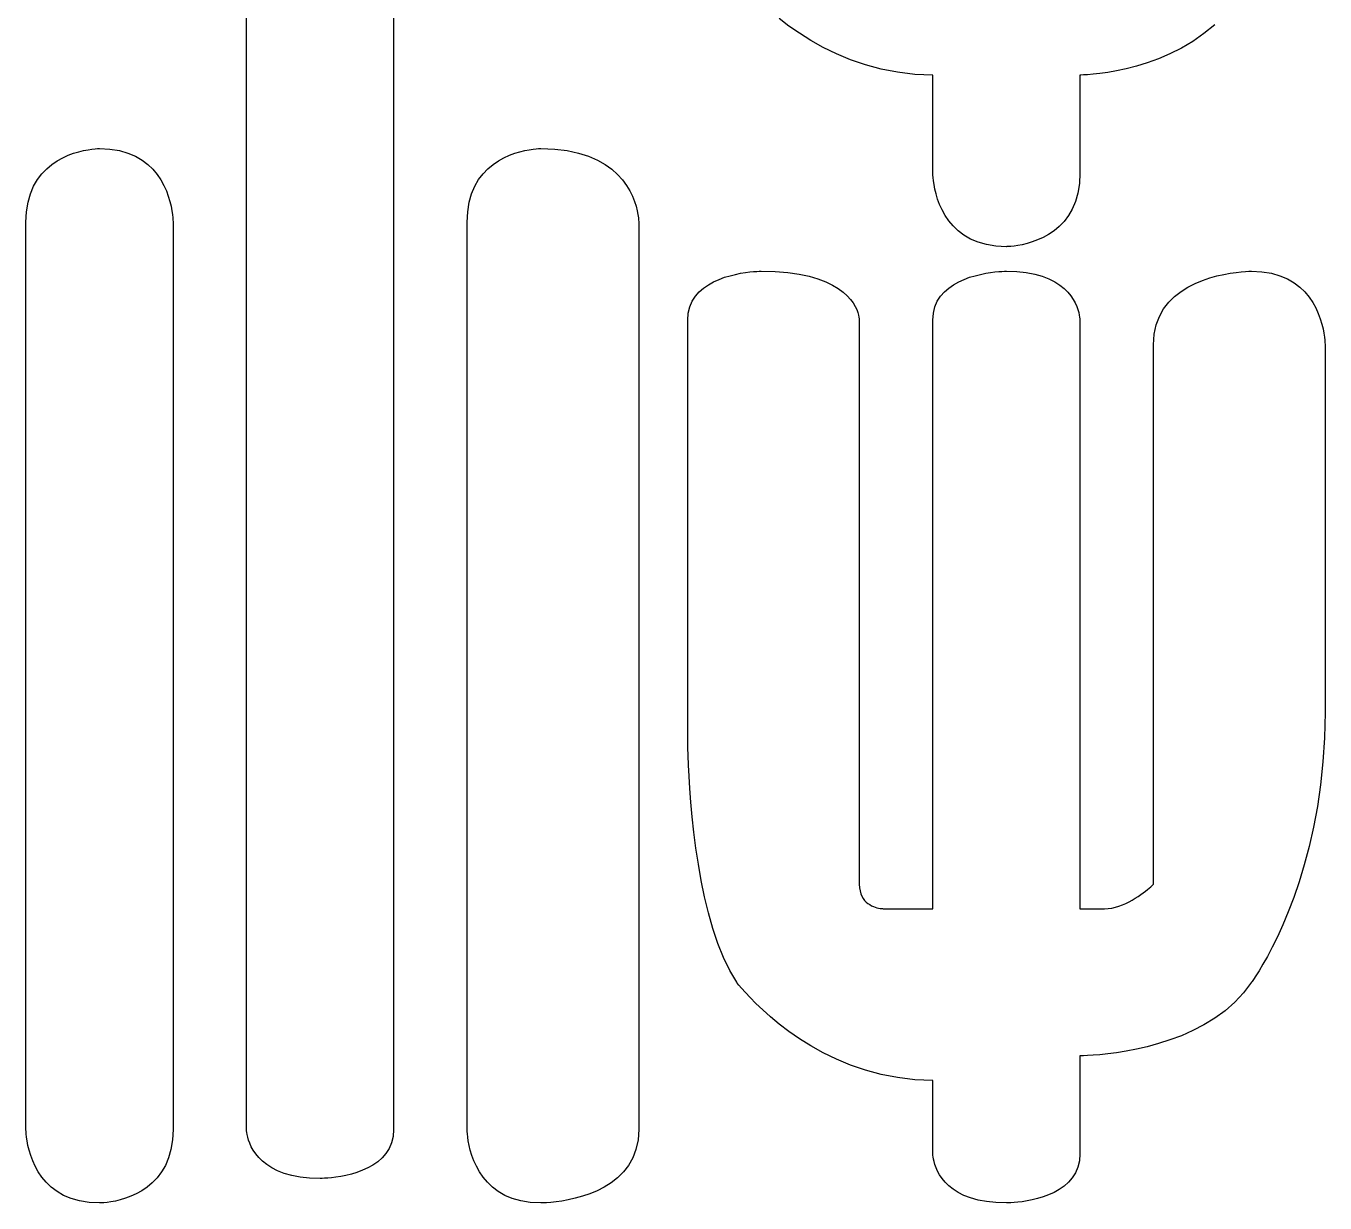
# Model space of a CAD drawing. Extents: x 8 to 213, y -217 to -66.
# Drawn here: x 132.34 to 137.9, y -77.55 to -72.51 of the extents above; entities that cross this region are included whole.
import ezdxf

# ---------------------------------------------------------------- set-up
doc = ezdxf.new("R2010")
doc.units = 0
doc.header["$MEASUREMENT"] = 0

msp = doc.modelspace()

# ---------------------------------------------------------------- linework, layer by layer
for p, q in [((133.283, -77.2333, -55.0162), (133.283, -69.26, -55.0162)), ((133.9125, -69.26, -55.0162), (133.9125, -77.2333, -55.0162)), ((135.6042, -72.5123, -55.0162), (135.5629, -72.4809, -55.0162)), ((135.6494, -72.5436, -55.0162), (135.6042, -72.5123, -55.0162)), ((135.6985, -72.5744, -55.0162), (135.6494, -72.5436, -55.0162)), ((137.3811, -72.5451, -55.0162), (137.3332, -72.5782, -55.0162)), ((137.4274, -72.5072, -55.0162), (137.3811, -72.5451, -55.0162)), ((135.7514, -72.6039, -55.0162), (135.6985, -72.5744, -55.0162)), ((135.8079, -72.6314, -55.0162), (135.7514, -72.6039, -55.0162)), ((137.2844, -72.6068, -55.0162), (137.2352, -72.6314, -55.0162)), ((137.3332, -72.5782, -55.0162), (137.2844, -72.6068, -55.0162)), ((135.8681, -72.6565, -55.0162), (135.8079, -72.6314, -55.0162)), ((135.9318, -72.6784, -55.0162), (135.8681, -72.6565, -55.0162)), ((137.1385, -72.6696, -55.0162), (137.0922, -72.6839, -55.0162)), ((137.1864, -72.6523, -55.0162), (137.1385, -72.6696, -55.0162)), ((137.2352, -72.6314, -55.0162), (137.1864, -72.6523, -55.0162)), ((135.999, -72.6966, -55.0162), (135.9318, -72.6784, -55.0162)), ((136.0696, -72.7103, -55.0162), (135.999, -72.6966, -55.0162)), ((136.1434, -72.7191, -55.0162), (136.0696, -72.7103, -55.0162)), ((136.2205, -72.7221, -55.0162), (136.1434, -72.7191, -55.0162)), ((136.2205, -73.1417, -55.0162), (136.2205, -72.7221, -55.0162)), ((136.2205, -72.7221, -55.0162), (136.2205, -72.7221, -55.0162)), ((136.8538, -72.722, -55.0162), (136.85, -72.7221, -55.0162)), ((136.85, -72.7221, -55.0162), (136.85, -72.7221, -55.0162)), ((136.85, -72.7221, -55.0162), (136.85, -73.1417, -55.0162)), ((136.8649, -72.7217, -55.0162), (136.8538, -72.722, -55.0162)), ((136.8826, -72.7207, -55.0162), (136.8649, -72.7217, -55.0162)), ((136.9062, -72.7187, -55.0162), (136.8826, -72.7207, -55.0162)), ((136.9353, -72.7155, -55.0162), (136.9062, -72.7187, -55.0162)), ((136.969, -72.7108, -55.0162), (136.9353, -72.7155, -55.0162)), ((137.0068, -72.7041, -55.0162), (136.969, -72.7108, -55.0162)), ((137.0481, -72.6952, -55.0162), (137.0068, -72.7041, -55.0162)), ((137.0922, -72.6839, -55.0162), (137.0481, -72.6952, -55.0162)), ((132.5197, -73.0655, -55.0162), (132.5427, -73.057, -55.0162)), ((132.5427, -73.057, -55.0162), (132.5649, -73.0503, -55.0162)), ((132.5649, -73.0503, -55.0162), (132.5856, -73.0453, -55.0162)), ((132.5856, -73.0453, -55.0162), (132.6044, -73.0417, -55.0162)), ((132.6044, -73.0417, -55.0162), (132.6208, -73.0393, -55.0162)), ((132.6208, -73.0393, -55.0162), (132.6344, -73.0379, -55.0162)), ((132.6344, -73.0379, -55.0162), (132.6447, -73.0371, -55.0162)), ((132.6447, -73.0371, -55.0162), (132.6513, -73.0369, -55.0162)), ((132.6513, -73.0369, -55.0162), (132.6535, -73.0368, -55.0162)), ((132.6535, -73.0368, -55.0162), (132.6984, -73.0391, -55.0162)), ((132.6984, -73.0391, -55.0162), (132.7388, -73.0456, -55.0162)), ((132.7388, -73.0456, -55.0162), (132.775, -73.0559, -55.0162)), ((132.775, -73.0559, -55.0162), (132.8071, -73.0696, -55.0162)), ((134.4081, -73.0655, -55.0162), (134.4312, -73.057, -55.0162)), ((134.4312, -73.057, -55.0162), (134.4533, -73.0503, -55.0162)), ((134.4533, -73.0503, -55.0162), (134.474, -73.0453, -55.0162)), ((134.474, -73.0453, -55.0162), (134.4928, -73.0417, -55.0162)), ((134.4928, -73.0417, -55.0162), (134.5092, -73.0393, -55.0162)), ((134.5092, -73.0393, -55.0162), (134.5228, -73.0379, -55.0162)), ((134.5228, -73.0379, -55.0162), (134.5331, -73.0371, -55.0162)), ((134.5331, -73.0371, -55.0162), (134.5397, -73.0369, -55.0162)), ((134.5397, -73.0369, -55.0162), (134.5419, -73.0368, -55.0162)), ((134.5419, -73.0368, -55.0162), (134.6018, -73.0391, -55.0162)), ((134.6018, -73.0391, -55.0162), (134.6557, -73.0456, -55.0162)), ((134.6557, -73.0456, -55.0162), (134.7039, -73.0559, -55.0162)), ((134.7039, -73.0559, -55.0162), (134.7467, -73.0696, -55.0162)), ((132.4275, -73.1233, -55.0162), (132.4496, -73.1048, -55.0162)), ((132.4496, -73.1048, -55.0162), (132.4726, -73.0892, -55.0162)), ((132.4726, -73.0892, -55.0162), (132.4962, -73.0762, -55.0162)), ((132.4962, -73.0762, -55.0162), (132.5197, -73.0655, -55.0162)), ((132.8071, -73.0696, -55.0162), (132.8355, -73.086, -55.0162)), ((132.8355, -73.086, -55.0162), (132.8603, -73.1048, -55.0162)), ((132.8603, -73.1048, -55.0162), (132.8818, -73.1255, -55.0162)), ((134.3159, -73.1233, -55.0162), (134.338, -73.1048, -55.0162)), ((134.338, -73.1048, -55.0162), (134.3611, -73.0892, -55.0162)), ((134.3611, -73.0892, -55.0162), (134.3846, -73.0762, -55.0162)), ((134.3846, -73.0762, -55.0162), (134.4081, -73.0655, -55.0162)), ((134.7467, -73.0696, -55.0162), (134.7846, -73.086, -55.0162)), ((134.7846, -73.086, -55.0162), (134.8177, -73.1048, -55.0162)), ((134.8177, -73.1048, -55.0162), (134.8464, -73.1255, -55.0162)), ((132.3715, -73.198, -55.0162), (132.388, -73.1696, -55.0162)), ((132.388, -73.1696, -55.0162), (132.4068, -73.1448, -55.0162)), ((132.4068, -73.1448, -55.0162), (132.4275, -73.1233, -55.0162)), ((132.8818, -73.1255, -55.0162), (132.9003, -73.1476, -55.0162)), ((132.9003, -73.1476, -55.0162), (132.9159, -73.1707, -55.0162)), ((132.9159, -73.1707, -55.0162), (132.9289, -73.1942, -55.0162)), ((134.2599, -73.198, -55.0162), (134.2764, -73.1696, -55.0162)), ((134.2764, -73.1696, -55.0162), (134.2952, -73.1448, -55.0162)), ((134.2952, -73.1448, -55.0162), (134.3159, -73.1233, -55.0162)), ((134.8464, -73.1255, -55.0162), (134.871, -73.1476, -55.0162)), ((134.871, -73.1476, -55.0162), (134.8918, -73.1707, -55.0162)), ((134.8918, -73.1707, -55.0162), (134.9091, -73.1942, -55.0162)), ((136.2206, -73.144, -55.0162), (136.2205, -73.1417, -55.0162)), ((136.2209, -73.1506, -55.0162), (136.2206, -73.144, -55.0162)), ((136.2216, -73.1609, -55.0162), (136.2209, -73.1506, -55.0162)), ((136.2231, -73.1745, -55.0162), (136.2216, -73.1609, -55.0162)), ((136.85, -73.1417, -55.0162), (136.8477, -73.1866, -55.0162)), ((132.3579, -73.2301, -55.0162), (132.3715, -73.198, -55.0162)), ((132.9289, -73.1942, -55.0162), (132.9396, -73.2177, -55.0162)), ((132.9396, -73.2177, -55.0162), (132.9481, -73.2408, -55.0162)), ((134.2463, -73.2301, -55.0162), (134.2599, -73.198, -55.0162)), ((134.9091, -73.1942, -55.0162), (134.9234, -73.2177, -55.0162)), ((134.9234, -73.2177, -55.0162), (134.9347, -73.2408, -55.0162)), ((136.2255, -73.1909, -55.0162), (136.2231, -73.1745, -55.0162)), ((136.229, -73.2097, -55.0162), (136.2255, -73.1909, -55.0162)), ((136.234, -73.2304, -55.0162), (136.229, -73.2097, -55.0162)), ((136.8412, -73.227, -55.0162), (136.8309, -73.2632, -55.0162)), ((136.8477, -73.1866, -55.0162), (136.8412, -73.227, -55.0162)), ((132.3411, -73.3067, -55.0162), (132.3476, -73.2663, -55.0162)), ((132.3476, -73.2663, -55.0162), (132.3579, -73.2301, -55.0162)), ((132.9481, -73.2408, -55.0162), (132.9548, -73.2629, -55.0162)), ((132.9548, -73.2629, -55.0162), (132.9598, -73.2836, -55.0162)), ((132.9598, -73.2836, -55.0162), (132.9634, -73.3024, -55.0162)), ((134.2295, -73.3067, -55.0162), (134.236, -73.2663, -55.0162)), ((134.236, -73.2663, -55.0162), (134.2463, -73.2301, -55.0162)), ((134.9347, -73.2408, -55.0162), (134.9436, -73.2629, -55.0162)), ((134.9436, -73.2629, -55.0162), (134.9503, -73.2836, -55.0162)), ((134.9503, -73.2836, -55.0162), (134.955, -73.3024, -55.0162)), ((136.2407, -73.2525, -55.0162), (136.234, -73.2304, -55.0162)), ((136.2492, -73.2756, -55.0162), (136.2407, -73.2525, -55.0162)), ((136.2599, -73.2991, -55.0162), (136.2492, -73.2756, -55.0162)), ((136.8309, -73.2632, -55.0162), (136.8173, -73.2953, -55.0162)), ((132.3388, -73.3516, -55.0162), (132.3411, -73.3067, -55.0162)), ((132.9634, -73.3024, -55.0162), (132.9658, -73.3188, -55.0162)), ((132.9658, -73.3188, -55.0162), (132.9672, -73.3324, -55.0162)), ((132.9672, -73.3324, -55.0162), (132.968, -73.3428, -55.0162)), ((134.2272, -73.3516, -55.0162), (134.2295, -73.3067, -55.0162)), ((134.955, -73.3024, -55.0162), (134.9582, -73.3188, -55.0162)), ((134.9582, -73.3188, -55.0162), (134.9602, -73.3324, -55.0162)), ((134.9602, -73.3324, -55.0162), (134.9612, -73.3428, -55.0162)), ((136.2729, -73.3226, -55.0162), (136.2599, -73.2991, -55.0162)), ((136.2885, -73.3457, -55.0162), (136.2729, -73.3226, -55.0162)), ((136.8008, -73.3237, -55.0162), (136.782, -73.3485, -55.0162)), ((136.8173, -73.2953, -55.0162), (136.8008, -73.3237, -55.0162)), ((132.3388, -77.2333, -55.0162), (132.3388, -73.3516, -55.0162)), ((132.3388, -73.3516, -55.0162), (132.3388, -73.3516, -55.0162)), ((132.968, -73.3428, -55.0162), (132.9682, -73.3493, -55.0162)), ((132.9682, -73.3493, -55.0162), (132.9683, -73.3516, -55.0162)), ((132.9683, -73.3516, -55.0162), (132.9683, -77.2333, -55.0162)), ((134.2272, -77.2333, -55.0162), (134.2272, -73.3516, -55.0162)), ((134.2272, -73.3516, -55.0162), (134.2272, -73.3516, -55.0162)), ((134.9612, -73.3428, -55.0162), (134.9615, -73.3493, -55.0162)), ((134.9615, -73.3493, -55.0162), (134.9616, -73.3516, -55.0162)), ((134.9616, -73.3516, -55.0162), (134.9616, -77.2333, -55.0162)), ((136.307, -73.3678, -55.0162), (136.2885, -73.3457, -55.0162)), ((136.3285, -73.3885, -55.0162), (136.307, -73.3678, -55.0162)), ((136.3533, -73.4073, -55.0162), (136.3285, -73.3885, -55.0162)), ((136.7392, -73.3885, -55.0162), (136.7162, -73.4041, -55.0162)), ((136.7613, -73.37, -55.0162), (136.7392, -73.3885, -55.0162)), ((136.782, -73.3485, -55.0162), (136.7613, -73.37, -55.0162)), ((136.3817, -73.4237, -55.0162), (136.3533, -73.4073, -55.0162)), ((136.4138, -73.4374, -55.0162), (136.3817, -73.4237, -55.0162)), ((136.45, -73.4477, -55.0162), (136.4138, -73.4374, -55.0162)), ((136.4904, -73.4542, -55.0162), (136.45, -73.4477, -55.0162)), ((136.5845, -73.4516, -55.0162), (136.568, -73.454, -55.0162)), ((136.6033, -73.448, -55.0162), (136.5845, -73.4516, -55.0162)), ((136.624, -73.443, -55.0162), (136.6033, -73.448, -55.0162)), ((136.6461, -73.4363, -55.0162), (136.624, -73.443, -55.0162)), ((136.6691, -73.4278, -55.0162), (136.6461, -73.4363, -55.0162)), ((136.6926, -73.4171, -55.0162), (136.6691, -73.4278, -55.0162)), ((136.7162, -73.4041, -55.0162), (136.6926, -73.4171, -55.0162)), ((136.5353, -73.4565, -55.0162), (136.4904, -73.4542, -55.0162)), ((136.5376, -73.4564, -55.0162), (136.5353, -73.4565, -55.0162)), ((136.5441, -73.4562, -55.0162), (136.5376, -73.4564, -55.0162)), ((136.5544, -73.4554, -55.0162), (136.5441, -73.4562, -55.0162)), ((136.568, -73.454, -55.0162), (136.5544, -73.4554, -55.0162)), ((135.437, -73.5647, -55.0162), (135.4534, -73.5631, -55.0162)), ((135.4534, -73.5631, -55.0162), (135.467, -73.5621, -55.0162)), ((135.467, -73.5621, -55.0162), (135.4773, -73.5616, -55.0162)), ((135.4773, -73.5616, -55.0162), (135.4839, -73.5614, -55.0162)), ((135.4839, -73.5614, -55.0162), (135.4862, -73.5614, -55.0162)), ((135.4862, -73.5614, -55.0162), (135.546, -73.5629, -55.0162)), ((135.546, -73.5629, -55.0162), (135.5999, -73.5673, -55.0162)), ((136.4861, -73.5647, -55.0162), (136.5025, -73.5631, -55.0162)), ((136.5025, -73.5631, -55.0162), (136.5162, -73.5621, -55.0162)), ((136.5162, -73.5621, -55.0162), (136.5265, -73.5616, -55.0162)), ((136.5265, -73.5616, -55.0162), (136.533, -73.5614, -55.0162)), ((136.533, -73.5614, -55.0162), (136.5353, -73.5614, -55.0162)), ((136.5353, -73.5614, -55.0162), (136.5802, -73.5629, -55.0162)), ((136.5802, -73.5629, -55.0162), (136.6206, -73.5673, -55.0162)), ((137.5408, -73.5639, -55.0162), (137.5589, -73.5625, -55.0162)), ((137.5589, -73.5625, -55.0162), (137.5726, -73.5617, -55.0162)), ((137.5726, -73.5617, -55.0162), (137.5814, -73.5614, -55.0162)), ((137.5814, -73.5614, -55.0162), (137.5844, -73.5614, -55.0162)), ((137.5844, -73.5614, -55.0162), (137.6293, -73.5637, -55.0162)), ((135.2601, -73.619, -55.0162), (135.2822, -73.6067, -55.0162)), ((135.2822, -73.6067, -55.0162), (135.3053, -73.5963, -55.0162)), ((135.3053, -73.5963, -55.0162), (135.3288, -73.5876, -55.0162)), ((135.3288, -73.5876, -55.0162), (135.3523, -73.5805, -55.0162)), ((135.3523, -73.5805, -55.0162), (135.3754, -73.5748, -55.0162)), ((135.3754, -73.5748, -55.0162), (135.3975, -73.5704, -55.0162)), ((135.3975, -73.5704, -55.0162), (135.4182, -73.5671, -55.0162)), ((135.4182, -73.5671, -55.0162), (135.437, -73.5647, -55.0162)), ((135.5999, -73.5673, -55.0162), (135.6481, -73.5741, -55.0162)), ((135.6481, -73.5741, -55.0162), (135.6909, -73.5832, -55.0162)), ((135.6909, -73.5832, -55.0162), (135.7288, -73.5942, -55.0162)), ((135.7288, -73.5942, -55.0162), (135.7619, -73.6067, -55.0162)), ((135.7619, -73.6067, -55.0162), (135.7906, -73.6205, -55.0162)), ((136.3092, -73.619, -55.0162), (136.3313, -73.6067, -55.0162)), ((136.3313, -73.6067, -55.0162), (136.3544, -73.5963, -55.0162)), ((136.3544, -73.5963, -55.0162), (136.3779, -73.5876, -55.0162)), ((136.3779, -73.5876, -55.0162), (136.4014, -73.5805, -55.0162)), ((136.4014, -73.5805, -55.0162), (136.4245, -73.5748, -55.0162)), ((136.4245, -73.5748, -55.0162), (136.4466, -73.5704, -55.0162)), ((136.4466, -73.5704, -55.0162), (136.4673, -73.5671, -55.0162)), ((136.4673, -73.5671, -55.0162), (136.4861, -73.5647, -55.0162)), ((136.6206, -73.5673, -55.0162), (136.6567, -73.5741, -55.0162)), ((136.6567, -73.5741, -55.0162), (136.6889, -73.5832, -55.0162)), ((136.6889, -73.5832, -55.0162), (136.7172, -73.5942, -55.0162)), ((136.7172, -73.5942, -55.0162), (136.7421, -73.6067, -55.0162)), ((136.7421, -73.6067, -55.0162), (136.7636, -73.6205, -55.0162)), ((137.3125, -73.6294, -55.0162), (137.3432, -73.6138, -55.0162)), ((137.3432, -73.6138, -55.0162), (137.3746, -73.6007, -55.0162)), ((137.3746, -73.6007, -55.0162), (137.4059, -73.5901, -55.0162)), ((137.4059, -73.5901, -55.0162), (137.4367, -73.5815, -55.0162)), ((137.4367, -73.5815, -55.0162), (137.4662, -73.5749, -55.0162)), ((137.4662, -73.5749, -55.0162), (137.4938, -73.5699, -55.0162)), ((137.4938, -73.5699, -55.0162), (137.5188, -73.5663, -55.0162)), ((137.5188, -73.5663, -55.0162), (137.5408, -73.5639, -55.0162)), ((137.6293, -73.5637, -55.0162), (137.6697, -73.5702, -55.0162)), ((137.6697, -73.5702, -55.0162), (137.7058, -73.5805, -55.0162)), ((137.7058, -73.5805, -55.0162), (137.738, -73.5941, -55.0162)), ((137.738, -73.5941, -55.0162), (137.7664, -73.6106, -55.0162)), ((137.7664, -73.6106, -55.0162), (137.7912, -73.6294, -55.0162)), ((135.1905, -73.6902, -55.0162), (135.2042, -73.6688, -55.0162)), ((135.2042, -73.6688, -55.0162), (135.2206, -73.6499, -55.0162)), ((135.2206, -73.6499, -55.0162), (135.2394, -73.6334, -55.0162)), ((135.2394, -73.6334, -55.0162), (135.2601, -73.619, -55.0162)), ((135.7906, -73.6205, -55.0162), (135.8152, -73.6352, -55.0162)), ((135.8152, -73.6352, -55.0162), (135.836, -73.6506, -55.0162)), ((135.836, -73.6506, -55.0162), (135.8533, -73.6663, -55.0162)), ((135.8533, -73.6663, -55.0162), (135.8676, -73.682, -55.0162)), ((136.2397, -73.6902, -55.0162), (136.2533, -73.6688, -55.0162)), ((136.2533, -73.6688, -55.0162), (136.2697, -73.6499, -55.0162)), ((136.2697, -73.6499, -55.0162), (136.2885, -73.6334, -55.0162)), ((136.2885, -73.6334, -55.0162), (136.3092, -73.619, -55.0162)), ((136.7636, -73.6205, -55.0162), (136.782, -73.6352, -55.0162)), ((136.782, -73.6352, -55.0162), (136.7976, -73.6506, -55.0162)), ((136.7976, -73.6506, -55.0162), (136.8107, -73.6663, -55.0162)), ((136.8107, -73.6663, -55.0162), (136.8213, -73.682, -55.0162)), ((137.2303, -73.6942, -55.0162), (137.2554, -73.6693, -55.0162)), ((137.2554, -73.6693, -55.0162), (137.283, -73.6478, -55.0162)), ((137.283, -73.6478, -55.0162), (137.3125, -73.6294, -55.0162)), ((137.7912, -73.6294, -55.0162), (137.8127, -73.6501, -55.0162)), ((137.8127, -73.6501, -55.0162), (137.8311, -73.6722, -55.0162)), ((137.8311, -73.6722, -55.0162), (137.8468, -73.6952, -55.0162)), ((135.1737, -73.7413, -55.0162), (135.1802, -73.7144, -55.0162)), ((135.1802, -73.7144, -55.0162), (135.1905, -73.6902, -55.0162)), ((135.8676, -73.682, -55.0162), (135.8789, -73.6974, -55.0162)), ((135.8789, -73.6974, -55.0162), (135.8878, -73.7121, -55.0162)), ((135.8878, -73.7121, -55.0162), (135.8945, -73.7259, -55.0162)), ((135.8945, -73.7259, -55.0162), (135.8992, -73.7384, -55.0162)), ((136.2228, -73.7413, -55.0162), (136.2294, -73.7144, -55.0162)), ((136.2294, -73.7144, -55.0162), (136.2397, -73.6902, -55.0162)), ((136.8213, -73.682, -55.0162), (136.8299, -73.6974, -55.0162)), ((136.8299, -73.6974, -55.0162), (136.8365, -73.7121, -55.0162)), ((136.8365, -73.7121, -55.0162), (136.8415, -73.7259, -55.0162)), ((136.8415, -73.7259, -55.0162), (136.8451, -73.7384, -55.0162)), ((137.1902, -73.7547, -55.0162), (137.2084, -73.7225, -55.0162)), ((137.2084, -73.7225, -55.0162), (137.2303, -73.6942, -55.0162)), ((137.8468, -73.6952, -55.0162), (137.8598, -73.7188, -55.0162)), ((137.8598, -73.7188, -55.0162), (137.8704, -73.7423, -55.0162)), ((135.1714, -73.7712, -55.0162), (135.1737, -73.7413, -55.0162)), ((135.1714, -75.5547, -55.0162), (135.1714, -73.7712, -55.0162)), ((135.8992, -73.7384, -55.0162), (135.9024, -73.7494, -55.0162)), ((135.9024, -73.7494, -55.0162), (135.9044, -73.7585, -55.0162)), ((135.9044, -73.7585, -55.0162), (135.9054, -73.7653, -55.0162)), ((135.9054, -73.7653, -55.0162), (135.9058, -73.7697, -55.0162)), ((135.9058, -73.7697, -55.0162), (135.9058, -73.7712, -55.0162)), ((135.9058, -73.7712, -55.0162), (135.9058, -75.5547, -55.0162)), ((135.9058, -73.7712, -55.0162), (135.9058, -73.7712, -55.0162)), ((136.2205, -73.7712, -55.0162), (136.2228, -73.7413, -55.0162)), ((136.2205, -76.2891, -55.0162), (136.2205, -73.7712, -55.0162)), ((136.8451, -73.7384, -55.0162), (136.8475, -73.7494, -55.0162)), ((136.8475, -73.7494, -55.0162), (136.8489, -73.7585, -55.0162)), ((136.8489, -73.7585, -55.0162), (136.8497, -73.7653, -55.0162)), ((136.8497, -73.7653, -55.0162), (136.85, -73.7697, -55.0162)), ((136.85, -73.7697, -55.0162), (136.85, -73.7712, -55.0162)), ((136.85, -73.7712, -55.0162), (136.85, -76.2891, -55.0162)), ((137.1765, -73.7908, -55.0162), (137.1902, -73.7547, -55.0162)), ((137.8704, -73.7423, -55.0162), (137.879, -73.7653, -55.0162)), ((137.879, -73.7653, -55.0162), (137.8856, -73.7874, -55.0162)), ((137.1647, -73.8761, -55.0162), (137.1678, -73.8312, -55.0162)), ((137.1678, -73.8312, -55.0162), (137.1765, -73.7908, -55.0162)), ((137.8856, -73.7874, -55.0162), (137.8906, -73.8081, -55.0162)), ((137.8906, -73.8081, -55.0162), (137.8942, -73.8269, -55.0162)), ((137.8942, -73.8269, -55.0162), (137.8966, -73.8434, -55.0162)), ((137.1647, -75.5547, -55.0162), (137.1647, -73.8761, -55.0162)), ((137.8966, -73.8434, -55.0162), (137.8981, -73.857, -55.0162)), ((137.8981, -73.857, -55.0162), (137.8988, -73.8673, -55.0162)), ((137.8988, -73.8673, -55.0162), (137.8991, -73.8738, -55.0162)), ((137.8991, -73.8738, -55.0162), (137.8991, -73.8761, -55.0162)), ((137.8991, -73.8761, -55.0162), (137.8991, -75.4498, -55.0162)), ((137.8991, -75.4498, -55.0162), (137.8968, -75.5576, -55.0162)), ((135.1714, -75.5601, -55.0162), (135.1714, -75.5547, -55.0162)), ((135.1716, -75.5756, -55.0162), (135.1714, -75.5601, -55.0162)), ((135.9058, -75.5547, -55.0162), (135.9058, -75.6161, -55.0162)), ((137.1647, -75.5578, -55.0162), (137.1647, -75.5547, -55.0162)), ((137.1647, -75.5667, -55.0162), (137.1647, -75.5578, -55.0162)), ((137.8968, -75.5576, -55.0162), (137.8903, -75.6606, -55.0162)), ((135.1721, -75.6004, -55.0162), (135.1716, -75.5756, -55.0162)), ((135.1731, -75.6336, -55.0162), (135.1721, -75.6004, -55.0162)), ((135.9058, -75.6161, -55.0162), (135.9058, -75.6743, -55.0162)), ((137.1647, -75.5809, -55.0162), (137.1647, -75.5667, -55.0162)), ((137.1647, -75.6, -55.0162), (137.1647, -75.5809, -55.0162)), ((137.1647, -75.6236, -55.0162), (137.1647, -75.6, -55.0162)), ((135.1747, -75.6744, -55.0162), (135.1731, -75.6336, -55.0162)), ((135.1771, -75.7218, -55.0162), (135.1747, -75.6744, -55.0162)), ((135.9058, -75.6743, -55.0162), (135.9058, -75.7294, -55.0162)), ((137.1647, -75.651, -55.0162), (137.1647, -75.6236, -55.0162)), ((137.1647, -75.6819, -55.0162), (137.1647, -75.651, -55.0162)), ((137.8903, -75.6606, -55.0162), (137.88, -75.7587, -55.0162)), ((135.1804, -75.7751, -55.0162), (135.1771, -75.7218, -55.0162)), ((135.9058, -75.7294, -55.0162), (135.9058, -75.7813, -55.0162)), ((137.1647, -75.7159, -55.0162), (137.1647, -75.6819, -55.0162)), ((137.1647, -75.7523, -55.0162), (137.1647, -75.7159, -55.0162)), ((135.1848, -75.8334, -55.0162), (135.1804, -75.7751, -55.0162)), ((135.9058, -75.7813, -55.0162), (135.9058, -75.8301, -55.0162)), ((137.1647, -75.7908, -55.0162), (137.1647, -75.7523, -55.0162)), ((137.88, -75.7587, -55.0162), (137.8664, -75.8518, -55.0162)), ((135.1905, -75.8957, -55.0162), (135.1848, -75.8334, -55.0162)), ((135.9058, -75.8301, -55.0162), (135.9058, -75.8757, -55.0162)), ((137.1647, -75.8308, -55.0162), (137.1647, -75.7908, -55.0162)), ((137.1647, -75.872, -55.0162), (137.1647, -75.8308, -55.0162)), ((135.1976, -75.9612, -55.0162), (135.1905, -75.8957, -55.0162)), ((135.9058, -75.8757, -55.0162), (135.9058, -75.9182, -55.0162)), ((137.1647, -75.9137, -55.0162), (137.1647, -75.872, -55.0162)), ((137.8664, -75.8518, -55.0162), (137.85, -75.9399, -55.0162)), ((135.9058, -75.9182, -55.0162), (135.9058, -75.9576, -55.0162)), ((137.1647, -75.9557, -55.0162), (137.1647, -75.9137, -55.0162)), ((137.85, -75.9399, -55.0162), (137.8311, -76.0229, -55.0162)), ((135.2063, -76.0292, -55.0162), (135.1976, -75.9612, -55.0162)), ((135.9058, -75.9576, -55.0162), (135.9058, -75.9938, -55.0162)), ((135.9058, -75.9938, -55.0162), (135.9058, -76.0268, -55.0162)), ((137.1647, -75.9973, -55.0162), (137.1647, -75.9557, -55.0162)), ((137.1647, -76.0381, -55.0162), (137.1647, -75.9973, -55.0162)), ((135.2167, -76.0986, -55.0162), (135.2063, -76.0292, -55.0162)), ((135.9058, -76.0268, -55.0162), (135.9058, -76.0567, -55.0162)), ((135.9058, -76.0567, -55.0162), (135.9058, -76.0835, -55.0162)), ((137.1647, -76.0777, -55.0162), (137.1647, -76.0381, -55.0162)), ((137.8311, -76.0229, -55.0162), (137.8105, -76.1007, -55.0162)), ((135.229, -76.1686, -55.0162), (135.2167, -76.0986, -55.0162)), ((135.9058, -76.0835, -55.0162), (135.9058, -76.1071, -55.0162)), ((135.9058, -76.1071, -55.0162), (135.9058, -76.1275, -55.0162)), ((137.1647, -76.1156, -55.0162), (137.1647, -76.0777, -55.0162)), ((137.1647, -76.1512, -55.0162), (137.1647, -76.1156, -55.0162)), ((137.8105, -76.1007, -55.0162), (137.7883, -76.1733, -55.0162)), ((135.2434, -76.2384, -55.0162), (135.229, -76.1686, -55.0162)), ((135.9058, -76.1275, -55.0162), (135.9058, -76.1448, -55.0162)), ((135.9058, -76.1448, -55.0162), (135.9058, -76.159, -55.0162)), ((135.9058, -76.159, -55.0162), (135.9058, -76.17, -55.0162)), ((135.9058, -76.17, -55.0162), (135.9058, -76.1779, -55.0162)), ((137.1647, -76.1842, -55.0162), (137.1647, -76.1512, -55.0162)), ((137.7883, -76.1733, -55.0162), (137.7653, -76.2405, -55.0162)), ((135.9058, -76.1779, -55.0162), (135.9058, -76.1826, -55.0162)), ((135.9058, -76.1826, -55.0162), (135.9058, -76.1842, -55.0162)), ((135.9058, -76.1842, -55.0162), (135.9066, -76.1991, -55.0162)), ((135.9066, -76.1991, -55.0162), (135.9087, -76.2126, -55.0162)), ((135.9087, -76.2126, -55.0162), (135.9122, -76.2247, -55.0162)), ((135.9122, -76.2247, -55.0162), (135.9167, -76.2354, -55.0162)), ((137.0992, -76.2366, -55.0162), (137.1106, -76.2288, -55.0162)), ((137.1106, -76.2288, -55.0162), (137.1211, -76.2211, -55.0162)), ((137.1211, -76.2211, -55.0162), (137.1307, -76.2137, -55.0162)), ((137.1307, -76.2137, -55.0162), (137.1393, -76.2068, -55.0162)), ((137.1393, -76.2068, -55.0162), (137.1467, -76.2006, -55.0162)), ((137.1467, -76.2006, -55.0162), (137.153, -76.1951, -55.0162)), ((137.153, -76.1951, -55.0162), (137.158, -76.1906, -55.0162)), ((137.158, -76.1906, -55.0162), (137.1617, -76.1871, -55.0162)), ((137.1617, -76.1871, -55.0162), (137.164, -76.1849, -55.0162)), ((137.164, -76.1849, -55.0162), (137.1647, -76.1842, -55.0162)), ((135.2599, -76.3071, -55.0162), (135.2434, -76.2384, -55.0162)), ((135.9167, -76.2354, -55.0162), (135.9222, -76.2448, -55.0162)), ((135.9222, -76.2448, -55.0162), (135.9285, -76.2531, -55.0162)), ((135.9285, -76.2531, -55.0162), (135.9354, -76.2603, -55.0162)), ((135.9354, -76.2603, -55.0162), (135.9427, -76.2664, -55.0162)), ((135.9427, -76.2664, -55.0162), (135.9504, -76.2716, -55.0162)), ((135.9504, -76.2716, -55.0162), (135.9583, -76.276, -55.0162)), ((135.9583, -76.276, -55.0162), (135.9661, -76.2795, -55.0162)), ((135.9661, -76.2795, -55.0162), (135.9738, -76.2824, -55.0162)), ((135.9738, -76.2824, -55.0162), (135.9812, -76.2846, -55.0162)), ((135.9812, -76.2846, -55.0162), (135.9881, -76.2863, -55.0162)), ((135.9881, -76.2863, -55.0162), (135.9943, -76.2875, -55.0162)), ((135.9943, -76.2875, -55.0162), (135.9998, -76.2883, -55.0162)), ((136.9706, -76.2883, -55.0162), (136.9863, -76.2862, -55.0162)), ((136.9863, -76.2862, -55.0162), (137.0018, -76.2827, -55.0162)), ((137.0018, -76.2827, -55.0162), (137.017, -76.2782, -55.0162)), ((137.017, -76.2782, -55.0162), (137.032, -76.2727, -55.0162)), ((137.032, -76.2727, -55.0162), (137.0465, -76.2664, -55.0162)), ((137.0465, -76.2664, -55.0162), (137.0606, -76.2595, -55.0162)), ((137.0606, -76.2595, -55.0162), (137.0741, -76.2522, -55.0162)), ((137.0741, -76.2522, -55.0162), (137.087, -76.2445, -55.0162)), ((137.087, -76.2445, -55.0162), (137.0992, -76.2366, -55.0162)), ((137.7653, -76.2405, -55.0162), (137.7418, -76.3022, -55.0162)), ((135.2789, -76.3739, -55.0162), (135.2599, -76.3071, -55.0162)), ((135.9998, -76.2883, -55.0162), (136.0043, -76.2887, -55.0162)), ((136.0043, -76.2887, -55.0162), (136.0078, -76.289, -55.0162)), ((136.0078, -76.289, -55.0162), (136.01, -76.2891, -55.0162)), ((136.01, -76.2891, -55.0162), (136.0107, -76.2891, -55.0162)), ((136.0107, -76.2891, -55.0162), (136.2205, -76.2891, -55.0162)), ((136.85, -76.2891, -55.0162), (136.9549, -76.2891, -55.0162)), ((136.9549, -76.2891, -55.0162), (136.9706, -76.2883, -55.0162)), ((137.7418, -76.3022, -55.0162), (137.7182, -76.3585, -55.0162)), ((135.3003, -76.4378, -55.0162), (135.2789, -76.3739, -55.0162)), ((137.7182, -76.3585, -55.0162), (137.6952, -76.4091, -55.0162)), ((135.3244, -76.498, -55.0162), (135.3003, -76.4378, -55.0162)), ((137.6731, -76.4541, -55.0162), (137.6524, -76.4934, -55.0162)), ((137.6952, -76.4091, -55.0162), (137.6731, -76.4541, -55.0162)), ((135.3513, -76.5536, -55.0162), (135.3244, -76.498, -55.0162)), ((137.6524, -76.4934, -55.0162), (137.6336, -76.5268, -55.0162)), ((135.3812, -76.6038, -55.0162), (135.3513, -76.5536, -55.0162)), ((137.6171, -76.5543, -55.0162), (137.6035, -76.5759, -55.0162)), ((137.6336, -76.5268, -55.0162), (137.6171, -76.5543, -55.0162)), ((135.3836, -76.6069, -55.0162), (135.3812, -76.6038, -55.0162)), ((135.3906, -76.6156, -55.0162), (135.3836, -76.6069, -55.0162)), ((135.4021, -76.6293, -55.0162), (135.3906, -76.6156, -55.0162)), ((137.5844, -76.6038, -55.0162), (137.5507, -76.6487, -55.0162)), ((137.5867, -76.6007, -55.0162), (137.5844, -76.6038, -55.0162)), ((137.5932, -76.5913, -55.0162), (137.5867, -76.6007, -55.0162)), ((137.6035, -76.5759, -55.0162), (137.5932, -76.5913, -55.0162)), ((135.4182, -76.6475, -55.0162), (135.4021, -76.6293, -55.0162)), ((135.4386, -76.6694, -55.0162), (135.4182, -76.6475, -55.0162)), ((135.4634, -76.6945, -55.0162), (135.4386, -76.6694, -55.0162)), ((137.5507, -76.6487, -55.0162), (137.5128, -76.6891, -55.0162)), ((135.4924, -76.7221, -55.0162), (135.4634, -76.6945, -55.0162)), ((135.5256, -76.7515, -55.0162), (135.4924, -76.7221, -55.0162)), ((137.4716, -76.7253, -55.0162), (137.4274, -76.7574, -55.0162)), ((137.5128, -76.6891, -55.0162), (137.4716, -76.7253, -55.0162)), ((135.5629, -76.7823, -55.0162), (135.5256, -76.7515, -55.0162)), ((135.6042, -76.8137, -55.0162), (135.5629, -76.7823, -55.0162)), ((137.3811, -76.7858, -55.0162), (137.3332, -76.8106, -55.0162)), ((137.4274, -76.7574, -55.0162), (137.3811, -76.7858, -55.0162)), ((135.6494, -76.845, -55.0162), (135.6042, -76.8137, -55.0162)), ((137.2844, -76.8321, -55.0162), (137.2352, -76.8506, -55.0162)), ((137.3332, -76.8106, -55.0162), (137.2844, -76.8321, -55.0162)), ((135.6985, -76.8758, -55.0162), (135.6494, -76.845, -55.0162)), ((135.7514, -76.9052, -55.0162), (135.6985, -76.8758, -55.0162)), ((137.0481, -76.8984, -55.0162), (137.0068, -76.9051, -55.0162)), ((137.0922, -76.8899, -55.0162), (137.0481, -76.8984, -55.0162)), ((137.1385, -76.8792, -55.0162), (137.0922, -76.8899, -55.0162)), ((137.1864, -76.8662, -55.0162), (137.1385, -76.8792, -55.0162)), ((137.2352, -76.8506, -55.0162), (137.1864, -76.8662, -55.0162)), ((135.8079, -76.9328, -55.0162), (135.7514, -76.9052, -55.0162)), ((135.8681, -76.9579, -55.0162), (135.8079, -76.9328, -55.0162)), ((136.8538, -76.9185, -55.0162), (136.85, -76.9186, -55.0162)), ((136.85, -76.9186, -55.0162), (136.85, -76.9186, -55.0162)), ((136.85, -76.9186, -55.0162), (136.85, -77.3382, -55.0162)), ((136.8649, -76.9183, -55.0162), (136.8538, -76.9185, -55.0162)), ((136.8826, -76.9175, -55.0162), (136.8649, -76.9183, -55.0162)), ((136.9062, -76.9161, -55.0162), (136.8826, -76.9175, -55.0162)), ((136.9353, -76.9136, -55.0162), (136.9062, -76.9161, -55.0162)), ((136.969, -76.9101, -55.0162), (136.9353, -76.9136, -55.0162)), ((137.0068, -76.9051, -55.0162), (136.969, -76.9101, -55.0162)), ((135.9318, -76.9798, -55.0162), (135.8681, -76.9579, -55.0162)), ((135.999, -76.998, -55.0162), (135.9318, -76.9798, -55.0162)), ((136.0696, -77.0117, -55.0162), (135.999, -76.998, -55.0162)), ((136.1434, -77.0204, -55.0162), (136.0696, -77.0117, -55.0162)), ((136.2205, -77.0235, -55.0162), (136.1434, -77.0204, -55.0162)), ((136.2205, -77.3382, -55.0162), (136.2205, -77.0235, -55.0162)), ((136.2205, -77.0235, -55.0162), (136.2205, -77.0235, -55.0162)), ((132.3388, -77.2356, -55.0162), (132.3388, -77.2333, -55.0162)), ((132.3391, -77.2421, -55.0162), (132.3388, -77.2356, -55.0162)), ((132.3399, -77.2524, -55.0162), (132.3391, -77.2421, -55.0162)), ((132.3413, -77.266, -55.0162), (132.3399, -77.2524, -55.0162)), ((132.3437, -77.2825, -55.0162), (132.3413, -77.266, -55.0162)), ((132.3473, -77.3013, -55.0162), (132.3437, -77.2825, -55.0162)), ((132.966, -77.2782, -55.0162), (132.9595, -77.3186, -55.0162)), ((132.9683, -77.2333, -55.0162), (132.966, -77.2782, -55.0162)), ((133.283, -77.2348, -55.0162), (133.283, -77.2333, -55.0162)), ((133.2833, -77.2392, -55.0162), (133.283, -77.2348, -55.0162)), ((133.2841, -77.2461, -55.0162), (133.2833, -77.2392, -55.0162)), ((133.2855, -77.2551, -55.0162), (133.2841, -77.2461, -55.0162)), ((133.2879, -77.2661, -55.0162), (133.2855, -77.2551, -55.0162)), ((133.2915, -77.2786, -55.0162), (133.2879, -77.2661, -55.0162)), ((133.2965, -77.2924, -55.0162), (133.2915, -77.2786, -55.0162)), ((133.9102, -77.2632, -55.0162), (133.9037, -77.2902, -55.0162)), ((133.9125, -77.2333, -55.0162), (133.9102, -77.2632, -55.0162)), ((134.2273, -77.2356, -55.0162), (134.2272, -77.2333, -55.0162)), ((134.2275, -77.2421, -55.0162), (134.2273, -77.2356, -55.0162)), ((134.2283, -77.2524, -55.0162), (134.2275, -77.2421, -55.0162)), ((134.2297, -77.266, -55.0162), (134.2283, -77.2524, -55.0162)), ((134.2321, -77.2825, -55.0162), (134.2297, -77.266, -55.0162)), ((134.2357, -77.3013, -55.0162), (134.2321, -77.2825, -55.0162)), ((134.9586, -77.2782, -55.0162), (134.9498, -77.3186, -55.0162)), ((134.9616, -77.2333, -55.0162), (134.9586, -77.2782, -55.0162)), ((132.3523, -77.322, -55.0162), (132.3473, -77.3013, -55.0162)), ((132.3589, -77.3441, -55.0162), (132.3523, -77.322, -55.0162)), ((132.3675, -77.3671, -55.0162), (132.3589, -77.3441, -55.0162)), ((132.9595, -77.3186, -55.0162), (132.9492, -77.3548, -55.0162)), ((133.3031, -77.3072, -55.0162), (133.2965, -77.2924, -55.0162)), ((133.3117, -77.3225, -55.0162), (133.3031, -77.3072, -55.0162)), ((133.3223, -77.3382, -55.0162), (133.3117, -77.3225, -55.0162)), ((133.3354, -77.3539, -55.0162), (133.3223, -77.3382, -55.0162)), ((133.8797, -77.3357, -55.0162), (133.8633, -77.3546, -55.0162)), ((133.8934, -77.3143, -55.0162), (133.8797, -77.3357, -55.0162)), ((133.9037, -77.2902, -55.0162), (133.8934, -77.3143, -55.0162)), ((134.2407, -77.322, -55.0162), (134.2357, -77.3013, -55.0162)), ((134.2474, -77.3441, -55.0162), (134.2407, -77.322, -55.0162)), ((134.2559, -77.3671, -55.0162), (134.2474, -77.3441, -55.0162)), ((134.9498, -77.3186, -55.0162), (134.9361, -77.3548, -55.0162)), ((136.2206, -77.3397, -55.0162), (136.2205, -77.3382, -55.0162)), ((136.2209, -77.3441, -55.0162), (136.2206, -77.3397, -55.0162)), ((136.2216, -77.351, -55.0162), (136.2209, -77.3441, -55.0162)), ((136.85, -77.3382, -55.0162), (136.8477, -77.3681, -55.0162)), ((132.3781, -77.3907, -55.0162), (132.3675, -77.3671, -55.0162)), ((132.3912, -77.4142, -55.0162), (132.3781, -77.3907, -55.0162)), ((132.9355, -77.3869, -55.0162), (132.9191, -77.4153, -55.0162)), ((132.9492, -77.3548, -55.0162), (132.9355, -77.3869, -55.0162)), ((133.351, -77.3693, -55.0162), (133.3354, -77.3539, -55.0162)), ((133.3694, -77.384, -55.0162), (133.351, -77.3693, -55.0162)), ((133.391, -77.3978, -55.0162), (133.3694, -77.384, -55.0162)), ((133.4158, -77.4103, -55.0162), (133.391, -77.3978, -55.0162)), ((133.8017, -77.3978, -55.0162), (133.7786, -77.4082, -55.0162)), ((133.8238, -77.3855, -55.0162), (133.8017, -77.3978, -55.0162)), ((133.8445, -77.3712, -55.0162), (133.8238, -77.3855, -55.0162)), ((133.8633, -77.3546, -55.0162), (133.8445, -77.3712, -55.0162)), ((134.2666, -77.3907, -55.0162), (134.2559, -77.3671, -55.0162)), ((134.2796, -77.4142, -55.0162), (134.2666, -77.3907, -55.0162)), ((134.918, -77.3869, -55.0162), (134.896, -77.4153, -55.0162)), ((134.9361, -77.3548, -55.0162), (134.918, -77.3869, -55.0162)), ((136.2231, -77.36, -55.0162), (136.2216, -77.351, -55.0162)), ((136.2255, -77.371, -55.0162), (136.2231, -77.36, -55.0162)), ((136.229, -77.3835, -55.0162), (136.2255, -77.371, -55.0162)), ((136.234, -77.3973, -55.0162), (136.229, -77.3835, -55.0162)), ((136.2407, -77.4121, -55.0162), (136.234, -77.3973, -55.0162)), ((136.8412, -77.3951, -55.0162), (136.8309, -77.4192, -55.0162)), ((136.8477, -77.3681, -55.0162), (136.8412, -77.3951, -55.0162)), ((132.4068, -77.4373, -55.0162), (132.3912, -77.4142, -55.0162)), ((132.4252, -77.4594, -55.0162), (132.4068, -77.4373, -55.0162)), ((132.9003, -77.4401, -55.0162), (132.8796, -77.4616, -55.0162)), ((132.9191, -77.4153, -55.0162), (132.9003, -77.4401, -55.0162)), ((133.4442, -77.4213, -55.0162), (133.4158, -77.4103, -55.0162)), ((133.4763, -77.4304, -55.0162), (133.4442, -77.4213, -55.0162)), ((133.5124, -77.4373, -55.0162), (133.4763, -77.4304, -55.0162)), ((133.5529, -77.4416, -55.0162), (133.5124, -77.4373, -55.0162)), ((133.5977, -77.4431, -55.0162), (133.5529, -77.4416, -55.0162)), ((133.6, -77.4431, -55.0162), (133.5977, -77.4431, -55.0162)), ((133.6066, -77.4429, -55.0162), (133.6, -77.4431, -55.0162)), ((133.6169, -77.4424, -55.0162), (133.6066, -77.4429, -55.0162)), ((133.6305, -77.4415, -55.0162), (133.6169, -77.4424, -55.0162)), ((133.6469, -77.4398, -55.0162), (133.6305, -77.4415, -55.0162)), ((133.6657, -77.4375, -55.0162), (133.6469, -77.4398, -55.0162)), ((133.6864, -77.4341, -55.0162), (133.6657, -77.4375, -55.0162)), ((133.7085, -77.4297, -55.0162), (133.6864, -77.4341, -55.0162)), ((133.7316, -77.424, -55.0162), (133.7085, -77.4297, -55.0162)), ((133.7551, -77.4169, -55.0162), (133.7316, -77.424, -55.0162)), ((133.7786, -77.4082, -55.0162), (133.7551, -77.4169, -55.0162)), ((134.2952, -77.4373, -55.0162), (134.2796, -77.4142, -55.0162)), ((134.3136, -77.4594, -55.0162), (134.2952, -77.4373, -55.0162)), ((134.871, -77.4401, -55.0162), (134.8434, -77.4616, -55.0162)), ((134.896, -77.4153, -55.0162), (134.871, -77.4401, -55.0162)), ((136.2492, -77.4274, -55.0162), (136.2407, -77.4121, -55.0162)), ((136.2599, -77.4431, -55.0162), (136.2492, -77.4274, -55.0162)), ((136.2729, -77.4588, -55.0162), (136.2599, -77.4431, -55.0162)), ((136.8173, -77.4406, -55.0162), (136.8008, -77.4595, -55.0162)), ((136.8309, -77.4192, -55.0162), (136.8173, -77.4406, -55.0162)), ((132.4468, -77.4801, -55.0162), (132.4252, -77.4594, -55.0162)), ((132.4716, -77.4989, -55.0162), (132.4468, -77.4801, -55.0162)), ((132.4999, -77.5153, -55.0162), (132.4716, -77.4989, -55.0162)), ((132.8109, -77.5087, -55.0162), (132.7874, -77.5194, -55.0162)), ((132.8344, -77.4957, -55.0162), (132.8109, -77.5087, -55.0162)), ((132.8575, -77.4801, -55.0162), (132.8344, -77.4957, -55.0162)), ((132.8796, -77.4616, -55.0162), (132.8575, -77.4801, -55.0162)), ((134.3352, -77.4801, -55.0162), (134.3136, -77.4594, -55.0162)), ((134.36, -77.4989, -55.0162), (134.3352, -77.4801, -55.0162)), ((134.3884, -77.5153, -55.0162), (134.36, -77.4989, -55.0162)), ((134.7518, -77.5087, -55.0162), (134.7204, -77.5194, -55.0162)), ((134.7831, -77.4957, -55.0162), (134.7518, -77.5087, -55.0162)), ((134.8139, -77.4801, -55.0162), (134.7831, -77.4957, -55.0162)), ((134.8434, -77.4616, -55.0162), (134.8139, -77.4801, -55.0162)), ((136.2885, -77.4742, -55.0162), (136.2729, -77.4588, -55.0162)), ((136.307, -77.4889, -55.0162), (136.2885, -77.4742, -55.0162)), ((136.3285, -77.5027, -55.0162), (136.307, -77.4889, -55.0162)), ((136.3533, -77.5153, -55.0162), (136.3285, -77.5027, -55.0162)), ((136.7392, -77.5027, -55.0162), (136.7162, -77.5131, -55.0162)), ((136.7613, -77.4904, -55.0162), (136.7392, -77.5027, -55.0162)), ((136.782, -77.4761, -55.0162), (136.7613, -77.4904, -55.0162)), ((136.8008, -77.4595, -55.0162), (136.782, -77.4761, -55.0162)), ((132.5321, -77.5289, -55.0162), (132.4999, -77.5153, -55.0162)), ((132.5682, -77.5392, -55.0162), (132.5321, -77.5289, -55.0162)), ((132.6086, -77.5458, -55.0162), (132.5682, -77.5392, -55.0162)), ((132.6535, -77.548, -55.0162), (132.6086, -77.5458, -55.0162)), ((132.6558, -77.548, -55.0162), (132.6535, -77.548, -55.0162)), ((132.6623, -77.5477, -55.0162), (132.6558, -77.548, -55.0162)), ((132.6727, -77.547, -55.0162), (132.6623, -77.5477, -55.0162)), ((132.6863, -77.5455, -55.0162), (132.6727, -77.547, -55.0162)), ((132.7027, -77.5431, -55.0162), (132.6863, -77.5455, -55.0162)), ((132.7215, -77.5395, -55.0162), (132.7027, -77.5431, -55.0162)), ((132.7422, -77.5345, -55.0162), (132.7215, -77.5395, -55.0162)), ((132.7643, -77.5279, -55.0162), (132.7422, -77.5345, -55.0162)), ((132.7874, -77.5194, -55.0162), (132.7643, -77.5279, -55.0162)), ((134.4205, -77.5289, -55.0162), (134.3884, -77.5153, -55.0162)), ((134.4567, -77.5392, -55.0162), (134.4205, -77.5289, -55.0162)), ((134.4971, -77.5458, -55.0162), (134.4567, -77.5392, -55.0162)), ((134.5419, -77.548, -55.0162), (134.4971, -77.5458, -55.0162)), ((134.545, -77.548, -55.0162), (134.5419, -77.548, -55.0162)), ((134.5537, -77.5477, -55.0162), (134.545, -77.548, -55.0162)), ((134.5674, -77.547, -55.0162), (134.5537, -77.5477, -55.0162)), ((134.5856, -77.5455, -55.0162), (134.5674, -77.547, -55.0162)), ((134.6075, -77.5431, -55.0162), (134.5856, -77.5455, -55.0162)), ((134.6326, -77.5395, -55.0162), (134.6075, -77.5431, -55.0162)), ((134.6602, -77.5345, -55.0162), (134.6326, -77.5395, -55.0162)), ((134.6897, -77.5279, -55.0162), (134.6602, -77.5345, -55.0162)), ((134.7204, -77.5194, -55.0162), (134.6897, -77.5279, -55.0162)), ((136.3817, -77.5262, -55.0162), (136.3533, -77.5153, -55.0162)), ((136.4138, -77.5353, -55.0162), (136.3817, -77.5262, -55.0162)), ((136.45, -77.5422, -55.0162), (136.4138, -77.5353, -55.0162)), ((136.4904, -77.5465, -55.0162), (136.45, -77.5422, -55.0162)), ((136.5353, -77.548, -55.0162), (136.4904, -77.5465, -55.0162)), ((136.5376, -77.548, -55.0162), (136.5353, -77.548, -55.0162)), ((136.5441, -77.5478, -55.0162), (136.5376, -77.548, -55.0162)), ((136.5544, -77.5473, -55.0162), (136.5441, -77.5478, -55.0162)), ((136.568, -77.5464, -55.0162), (136.5544, -77.5473, -55.0162)), ((136.5845, -77.5448, -55.0162), (136.568, -77.5464, -55.0162)), ((136.6033, -77.5424, -55.0162), (136.5845, -77.5448, -55.0162)), ((136.624, -77.539, -55.0162), (136.6033, -77.5424, -55.0162)), ((136.6461, -77.5346, -55.0162), (136.624, -77.539, -55.0162)), ((136.6691, -77.5289, -55.0162), (136.6461, -77.5346, -55.0162)), ((136.6926, -77.5218, -55.0162), (136.6691, -77.5289, -55.0162)), ((136.7162, -77.5131, -55.0162), (136.6926, -77.5218, -55.0162))]:
    msp.add_line(p, q)

doc.saveas('drawing.dxf')
